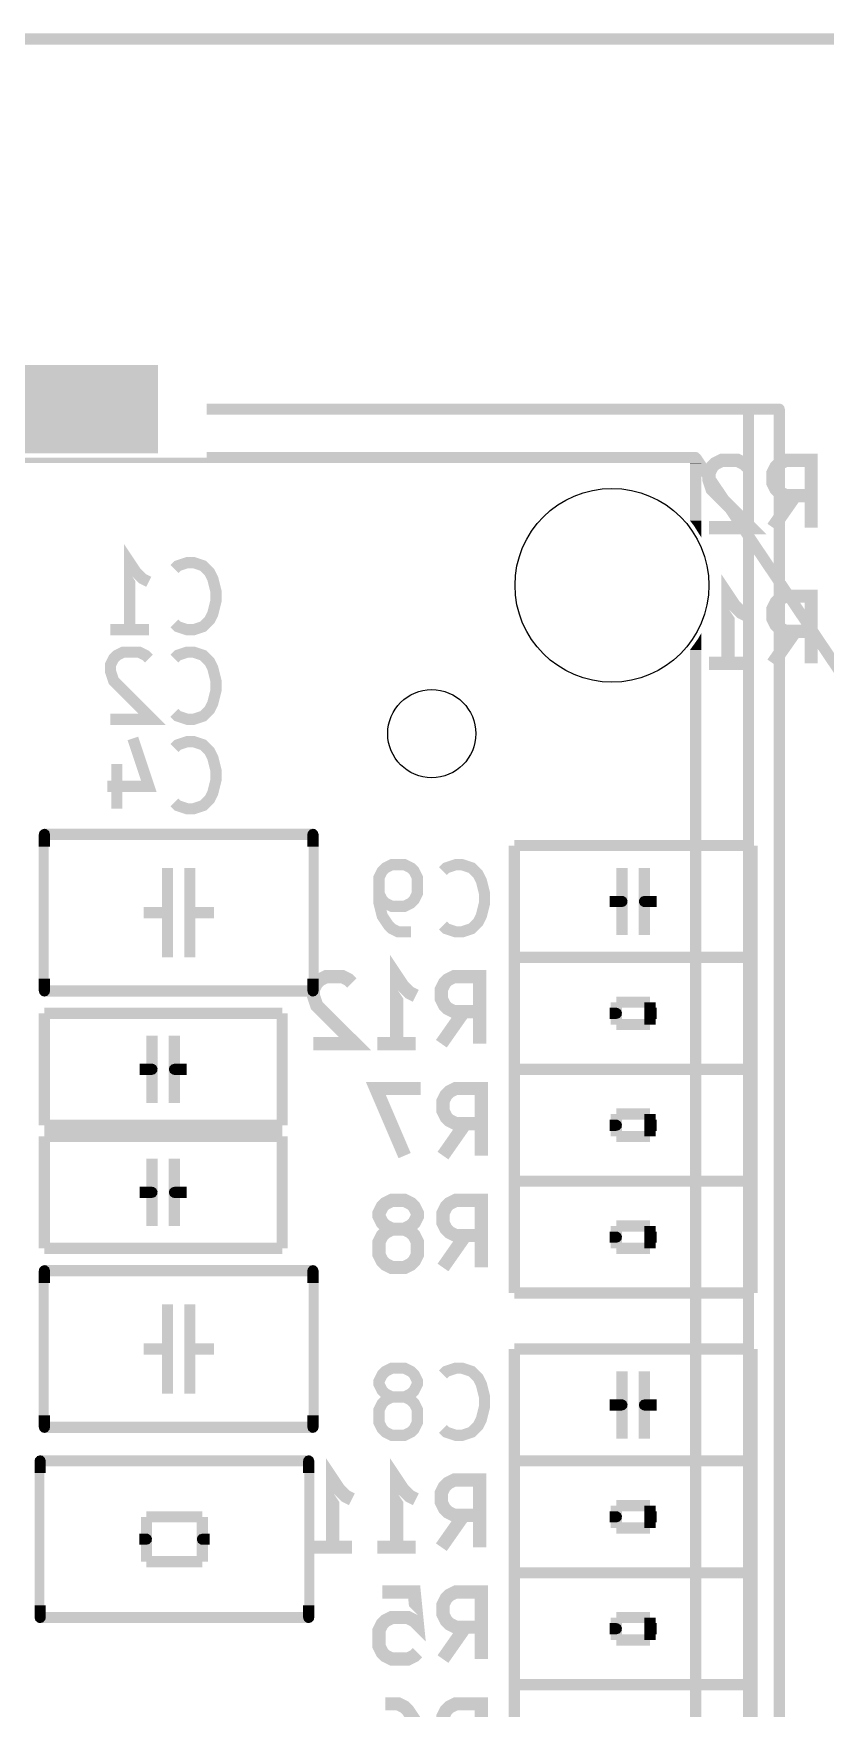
# Model space of a CAD drawing. Extents: x 66 to 205, y -127 to -80.
# Drawn here: x 164.14 to 173.12, y -98.95 to -79.94 of the extents above; entities that cross this region are included whole.
import ezdxf

# ---------------------------------------------------------------- set-up
doc = ezdxf.new("R2010")
doc.units = 0
doc.layers.get('0').update_dxf_attribs({"linetype": 'CONTINUOUS'})
for name, color, linetype in [('MKSMINI12864-B_SILKS_GBR', 5, 'CONTINUOUS'), ('MKSMINI12864-EDGE_CUTS_GBR', 3, 'CONTINUOUS'), ('MKSMINI12864-F_PASTE_GBR', 14, 'CONTINUOUS'), ('MKSMINI12864-F_SILKS_GBR', 11, 'CONTINUOUS'), ('MKSMINI12864-NPTH_DRL', 12, 'CONTINUOUS')]:
    doc.layers.add(name, color=color, linetype=linetype)

# ---------------------------------------------------------------- blocks, each defined once
blk = doc.blocks.new('ROUND_27')
blk.add_circle((0, 0), 0.5)
blk = doc.blocks.new('ROUND_64')
blk.add_circle((0, 0), 1.1)

msp = doc.modelspace()

# ---------------------------------------------------------------- linework, layer by layer
at = {"layer": 'MKSMINI12864-B_SILKS_GBR'}
for points, const_width in [([(172.236714, -84.855284), (172.200428, -84.819), (172.127858, -84.782714), (171.946428, -84.782714), (171.873858, -84.819), (171.837572, -84.855284), (171.801286, -84.927856), (171.801286, -85.000428), (171.837572, -85.109284), (172.273, -85.544714), (171.801286, -85.544714)], 0.15), ([(172.962428, -85.544714), (172.962428, -84.782714), (172.672142, -84.782714), (172.599572, -84.819), (172.563286, -84.855284), (172.527, -84.927856), (172.527, -85.036714), (172.563286, -85.109284), (172.599572, -85.14557), (172.672142, -85.181856), (172.962428, -85.181856)], 0.15), ([(172.527, -85.544714), (172.781, -85.181856)], 0.15), ([(165.227, -86.704714), (165.227, -85.942714), (165.299572, -86.05157), (165.372142, -86.124142), (165.444714, -86.160428)], 0.127), ([(165.735, -86.632142), (165.771286, -86.668428), (165.880142, -86.704714), (165.952714, -86.704714), (166.061572, -86.668428), (166.134142, -86.595856), (166.170428, -86.523284), (166.206714, -86.378142), (166.206714, -86.269284), (166.170428, -86.124142), (166.134142, -86.05157), (166.061572, -85.979), (165.952714, -85.942714), (165.880142, -85.942714), (165.771286, -85.979), (165.735, -86.015284)], 0.127), ([(172.019, -87.085714), (172.019, -86.323714), (172.091572, -86.43257), (172.164142, -86.505142), (172.236714, -86.541428)], 0.15), ([(172.962428, -87.085714), (172.962428, -86.323714), (172.672142, -86.323714), (172.599572, -86.36), (172.563286, -86.396284), (172.527, -86.468856), (172.527, -86.577714), (172.563286, -86.650284), (172.599572, -86.68657), (172.672142, -86.722856), (172.962428, -86.722856)], 0.15), ([(165.009286, -86.704714), (165.444714, -86.704714)], 0.127), ([(172.527, -87.085714), (172.781, -86.722856)], 0.15), ([(165.444714, -87.031284), (165.408428, -86.995), (165.335858, -86.958714), (165.154428, -86.958714), (165.081858, -86.995), (165.045572, -87.031284), (165.009286, -87.103856), (165.009286, -87.176428), (165.045572, -87.285284), (165.481, -87.720714), (165.009286, -87.720714)], 0.127), ([(165.735, -87.648142), (165.771286, -87.684428), (165.880142, -87.720714), (165.952714, -87.720714), (166.061572, -87.684428), (166.134142, -87.611856), (166.170428, -87.539284), (166.206714, -87.394142), (166.206714, -87.285284), (166.170428, -87.140142), (166.134142, -87.06757), (166.061572, -86.995), (165.952714, -86.958714), (165.880142, -86.958714), (165.771286, -86.995), (165.735, -87.031284)], 0.127), ([(171.801286, -87.085714), (172.236714, -87.085714)], 0.15), ([(165.263286, -87.938428), (165.444714, -88.482714), (164.973, -88.482714)], 0.127), ([(165.735, -88.664142), (165.771286, -88.700428), (165.880142, -88.736714), (165.952714, -88.736714), (166.061572, -88.700428), (166.134142, -88.627856), (166.170428, -88.555284), (166.206714, -88.410142), (166.206714, -88.301284), (166.170428, -88.156142), (166.134142, -88.08357), (166.061572, -88.011), (165.952714, -87.974714), (165.880142, -87.974714), (165.771286, -88.011), (165.735, -88.047284)], 0.127), ([(165.081858, -88.228714), (165.081858, -88.736714)], 0.127), ([(167.3075, -89.027), (164.2595, -89.027)], 0.127), ([(172.292, -89.154), (169.592, -89.154)], 0.127), ([(169.592, -89.154), (169.592, -90.424)], 0.127), ([(172.292, -89.154), (172.292, -90.424)], 0.127), ([(165.6565, -90.424), (165.6565, -89.408)], 0.127), ([(165.9105, -90.424), (165.9105, -89.408)], 0.127), ([(168.420142, -90.133714), (168.275, -90.133714), (168.202428, -90.097428), (168.166142, -90.061142), (168.093572, -89.952284), (168.057286, -89.807142), (168.057286, -89.516856), (168.093572, -89.444284), (168.129858, -89.408), (168.202428, -89.371714), (168.347572, -89.371714), (168.420142, -89.408), (168.456428, -89.444284), (168.492714, -89.516856), (168.492714, -89.698284), (168.456428, -89.770856), (168.420142, -89.807142), (168.347572, -89.843428), (168.202428, -89.843428), (168.129858, -89.807142), (168.093572, -89.770856), (168.057286, -89.698284)], 0.127), ([(168.783, -90.061142), (168.819286, -90.097428), (168.928142, -90.133714), (169.000714, -90.133714), (169.109572, -90.097428), (169.182142, -90.024856), (169.218428, -89.952284), (169.254714, -89.807142), (169.254714, -89.698284), (169.218428, -89.553142), (169.182142, -89.48057), (169.109572, -89.408), (169.000714, -89.371714), (168.928142, -89.371714), (168.819286, -89.408), (168.783, -89.444284)], 0.127), ([(170.815, -89.408), (170.815, -90.17)], 0.127), ([(171.069, -89.408), (171.069, -90.17)], 0.127), ([(168.256858, -91.403714), (168.256858, -90.641714), (168.329428, -90.75057), (168.402, -90.823142), (168.474572, -90.859428)], 0.15), ([(172.292, -90.424), (169.592, -90.424)], 0.127), ([(169.592, -90.424), (172.292, -90.424)], 0.127), ([(169.592, -91.694), (169.592, -90.424)], 0.127), ([(172.292, -91.694), (172.292, -90.424)], 0.127), ([(167.748858, -90.714284), (167.712572, -90.678), (167.64, -90.641714), (167.458572, -90.641714), (167.386, -90.678), (167.349714, -90.714284), (167.313428, -90.786856), (167.313428, -90.859428), (167.349714, -90.968284), (167.785142, -91.403714), (167.313428, -91.403714)], 0.15), ([(169.200286, -91.403714), (169.200286, -90.641714), (168.91, -90.641714), (168.837428, -90.678), (168.801142, -90.714284), (168.764858, -90.786856), (168.764858, -90.895714), (168.801142, -90.968284), (168.837428, -91.00457), (168.91, -91.040856), (169.200286, -91.040856)], 0.15), ([(164.2595, -90.805), (167.3075, -90.805)], 0.127), ([(170.7515, -90.932), (171.1325, -90.932)], 0.127), ([(170.7515, -91.186), (170.7515, -90.932)], 0.127), ([(171.1325, -90.932), (171.1325, -91.059)], 0.127), ([(164.258, -92.329), (164.258, -91.059)], 0.127), ([(164.258, -91.059), (166.958, -91.059)], 0.127), ([(166.958, -92.329), (166.958, -91.059)], 0.127), ([(168.764858, -91.403714), (169.018858, -91.040856)], 0.15), ([(171.1325, -91.059), (171.1325, -91.186)], 0.127), ([(165.481, -92.075), (165.481, -91.313)], 0.127), ([(165.735, -92.075), (165.735, -91.313)], 0.127), ([(171.1325, -91.186), (170.7515, -91.186)], 0.127), ([(168.039142, -91.403714), (168.474572, -91.403714)], 0.15), ([(169.592, -91.694), (172.292, -91.694)], 0.127), ([(169.592, -92.964), (169.592, -91.694)], 0.127), ([(169.592, -91.694), (172.292, -91.694)], 0.127), ([(172.292, -92.964), (172.292, -91.694)], 0.127), ([(168.529, -91.911714), (168.021, -91.911714), (168.347572, -92.673714)], 0.15), ([(169.218428, -92.673714), (169.218428, -91.911714), (168.928142, -91.911714), (168.855572, -91.948), (168.819286, -91.984284), (168.783, -92.056856), (168.783, -92.165714), (168.819286, -92.238284), (168.855572, -92.27457), (168.928142, -92.310856), (169.218428, -92.310856)], 0.15), ([(170.7515, -92.202), (171.1325, -92.202)], 0.127), ([(170.7515, -92.456), (170.7515, -92.202)], 0.127), ([(171.1325, -92.202), (171.1325, -92.329)], 0.127), ([(164.258, -92.329), (166.958, -92.329)], 0.127), ([(164.258, -92.456), (166.958, -92.456)], 0.127), ([(164.258, -93.726), (164.258, -92.456)], 0.127), ([(166.958, -93.726), (166.958, -92.456)], 0.127), ([(168.783, -92.673714), (169.037, -92.310856)], 0.15), ([(171.1325, -92.456), (170.7515, -92.456)], 0.127), ([(171.1325, -92.329), (171.1325, -92.456)], 0.127), ([(165.481, -93.472), (165.481, -92.71)], 0.127), ([(165.735, -93.472), (165.735, -92.71)], 0.127), ([(169.592, -92.964), (172.292, -92.964)], 0.127), ([(169.592, -94.234), (169.592, -92.964)], 0.127), ([(169.592, -92.964), (172.292, -92.964)], 0.127), ([(172.292, -94.234), (172.292, -92.964)], 0.127), ([(168.347572, -93.508284), (168.420142, -93.472), (168.456428, -93.435714), (168.492714, -93.363142), (168.492714, -93.326856), (168.456428, -93.254284), (168.420142, -93.218), (168.347572, -93.181714), (168.202428, -93.181714), (168.129858, -93.218), (168.093572, -93.254284), (168.057286, -93.326856), (168.057286, -93.363142), (168.093572, -93.435714), (168.129858, -93.472), (168.202428, -93.508284), (168.347572, -93.508284), (168.420142, -93.54457), (168.456428, -93.580856), (168.492714, -93.653428), (168.492714, -93.79857), (168.456428, -93.871142), (168.420142, -93.907428), (168.347572, -93.943714), (168.202428, -93.943714), (168.129858, -93.907428), (168.093572, -93.871142), (168.057286, -93.79857), (168.057286, -93.653428), (168.093572, -93.580856), (168.129858, -93.54457), (168.202428, -93.508284)], 0.15), ([(169.218428, -93.943714), (169.218428, -93.181714), (168.928142, -93.181714), (168.855572, -93.218), (168.819286, -93.254284), (168.783, -93.326856), (168.783, -93.435714), (168.819286, -93.508284), (168.855572, -93.54457), (168.928142, -93.580856), (169.218428, -93.580856)], 0.15), ([(168.783, -93.943714), (169.037, -93.580856)], 0.15), ([(170.7515, -93.726), (170.7515, -93.472)], 0.127), ([(170.7515, -93.472), (171.1325, -93.472)], 0.127), ([(171.1325, -93.472), (171.1325, -93.599)], 0.127), ([(171.1325, -93.599), (171.1325, -93.726)], 0.127), ([(164.258, -93.726), (166.958, -93.726)], 0.127), ([(171.1325, -93.726), (170.7515, -93.726)], 0.127), ([(167.3075, -93.98), (164.2595, -93.98)], 0.127), ([(165.6565, -95.377), (165.6565, -94.361)], 0.127), ([(165.9105, -95.377), (165.9105, -94.361)], 0.127), ([(169.592, -94.234), (172.292, -94.234)], 0.127), ([(169.592, -94.869), (169.592, -96.139)], 0.127), ([(172.292, -94.869), (169.592, -94.869)], 0.127), ([(172.292, -94.869), (172.292, -96.139)], 0.127), ([(168.347572, -95.413284), (168.420142, -95.377), (168.456428, -95.340714), (168.492714, -95.268142), (168.492714, -95.231856), (168.456428, -95.159284), (168.420142, -95.123), (168.347572, -95.086714), (168.202428, -95.086714), (168.129858, -95.123), (168.093572, -95.159284), (168.057286, -95.231856), (168.057286, -95.268142), (168.093572, -95.340714), (168.129858, -95.377), (168.202428, -95.413284), (168.347572, -95.413284), (168.420142, -95.44957), (168.456428, -95.485856), (168.492714, -95.558428), (168.492714, -95.70357), (168.456428, -95.776142), (168.420142, -95.812428), (168.347572, -95.848714), (168.202428, -95.848714), (168.129858, -95.812428), (168.093572, -95.776142), (168.057286, -95.70357), (168.057286, -95.558428), (168.093572, -95.485856), (168.129858, -95.44957), (168.202428, -95.413284)], 0.127), ([(168.783, -95.776142), (168.819286, -95.812428), (168.928142, -95.848714), (169.000714, -95.848714), (169.109572, -95.812428), (169.182142, -95.739856), (169.218428, -95.667284), (169.254714, -95.522142), (169.254714, -95.413284), (169.218428, -95.268142), (169.182142, -95.19557), (169.109572, -95.123), (169.000714, -95.086714), (168.928142, -95.086714), (168.819286, -95.123), (168.783, -95.159284)], 0.127), ([(170.815, -95.123), (170.815, -95.885)], 0.127), ([(171.069, -95.123), (171.069, -95.885)], 0.127), ([(164.2595, -95.758), (167.3075, -95.758)], 0.127), ([(167.259, -96.139), (164.211, -96.139)], 0.127), ([(167.531142, -97.118714), (167.531142, -96.356714), (167.603714, -96.46557), (167.676286, -96.538142), (167.748858, -96.574428)], 0.15), ([(168.256858, -97.118714), (168.256858, -96.356714), (168.329428, -96.46557), (168.402, -96.538142), (168.474572, -96.574428)], 0.15), ([(172.292, -96.139), (169.592, -96.139)], 0.127), ([(169.592, -96.139), (172.292, -96.139)], 0.127), ([(169.592, -97.409), (169.592, -96.139)], 0.127), ([(172.292, -97.409), (172.292, -96.139)], 0.127), ([(169.200286, -97.118714), (169.200286, -96.356714), (168.91, -96.356714), (168.837428, -96.393), (168.801142, -96.429284), (168.764858, -96.501856), (168.764858, -96.610714), (168.801142, -96.683284), (168.837428, -96.71957), (168.91, -96.755856), (169.200286, -96.755856)], 0.15), ([(170.7515, -96.647), (171.1325, -96.647)], 0.127), ([(170.7515, -96.901), (170.7515, -96.647)], 0.127), ([(171.1325, -96.647), (171.1325, -96.774)], 0.127), ([(166.0525, -96.774), (165.4175, -96.774)], 0.127), ([(165.4175, -96.774), (165.4175, -97.028)], 0.127), ([(166.0525, -97.282), (166.0525, -96.774)], 0.127), ([(168.764858, -97.118714), (169.018858, -96.755856)], 0.15), ([(171.1325, -96.774), (171.1325, -96.901)], 0.127), ([(165.4175, -97.028), (165.4175, -97.282)], 0.127), ([(171.1325, -96.901), (170.7515, -96.901)], 0.127), ([(167.313428, -97.118714), (167.748858, -97.118714)], 0.15), ([(168.039142, -97.118714), (168.474572, -97.118714)], 0.15), ([(165.4175, -97.282), (166.0525, -97.282)], 0.127), ([(169.592, -98.679), (169.592, -97.409)], 0.127), ([(169.592, -97.409), (172.292, -97.409)], 0.127), ([(169.592, -97.409), (172.292, -97.409)], 0.127), ([(172.292, -98.679), (172.292, -97.409)], 0.127), ([(168.093572, -97.626714), (168.456428, -97.626714), (168.492714, -97.98957), (168.456428, -97.953284), (168.383858, -97.917), (168.202428, -97.917), (168.129858, -97.953284), (168.093572, -97.98957), (168.057286, -98.062142), (168.057286, -98.24357), (168.093572, -98.316142), (168.129858, -98.352428), (168.202428, -98.388714), (168.383858, -98.388714), (168.456428, -98.352428), (168.492714, -98.316142)], 0.15), ([(169.218428, -98.388714), (169.218428, -97.626714), (168.928142, -97.626714), (168.855572, -97.663), (168.819286, -97.699284), (168.783, -97.771856), (168.783, -97.880714), (168.819286, -97.953284), (168.855572, -97.98957), (168.928142, -98.025856), (169.218428, -98.025856)], 0.15), ([(164.211, -97.917), (167.259, -97.917)], 0.127), ([(170.7515, -98.171), (170.7515, -97.917)], 0.127), ([(170.7515, -97.917), (171.1325, -97.917)], 0.127), ([(171.1325, -97.917), (171.1325, -98.044)], 0.127), ([(168.783, -98.388714), (169.037, -98.025856)], 0.15), ([(171.1325, -98.171), (170.7515, -98.171)], 0.127), ([(171.1325, -98.044), (171.1325, -98.171)], 0.127), ([(169.592, -98.679), (172.292, -98.679)], 0.127), ([(169.592, -99.949), (169.592, -98.679)], 0.127), ([(169.592, -98.679), (172.292, -98.679)], 0.127), ([(172.292, -99.949), (172.292, -98.679)], 0.127), ([(168.129858, -98.896714), (168.275, -98.896714), (168.347572, -98.933), (168.383858, -98.969284), (168.456428, -99.078142), (168.492714, -99.223284), (168.492714, -99.51357), (168.456428, -99.586142), (168.420142, -99.622428), (168.347572, -99.658714), (168.202428, -99.658714), (168.129858, -99.622428), (168.093572, -99.586142), (168.057286, -99.51357), (168.057286, -99.332142), (168.093572, -99.25957), (168.129858, -99.223284), (168.202428, -99.187), (168.347572, -99.187), (168.420142, -99.223284), (168.456428, -99.25957), (168.492714, -99.332142)], 0.15), ([(169.218428, -99.658714), (169.218428, -98.896714), (168.928142, -98.896714), (168.855572, -98.933), (168.819286, -98.969284), (168.783, -99.041856), (168.783, -99.150714), (168.819286, -99.223284), (168.855572, -99.25957), (168.928142, -99.295856), (169.218428, -99.295856)], 0.15)]:
    msp.add_lwpolyline(points, dxfattribs=dict(at, const_width=const_width))
for points in [[(164.208362, -88.99286), (164.225362, -88.973456), (164.313042, -88.99286), (164.290894, -88.973456)], [(164.225362, -88.973456), (164.239172, -88.969428), (164.290894, -88.973456), (164.286294, -88.969428)], [(164.239172, -88.969428), (164.2595, -88.9635), (164.286294, -88.969428), (164.2595, -88.9635)], [(167.256362, -88.99286), (167.273362, -88.973456), (167.361042, -88.99286), (167.338894, -88.973456)], [(167.273362, -88.973456), (167.287172, -88.969428), (167.338894, -88.973456), (167.334294, -88.969428)], [(167.287172, -88.969428), (167.3075, -88.9635), (167.334294, -88.969428), (167.3075, -88.9635)], [(164.196, -89.027), (164.20193, -89.000202), (164.323, -89.027), (164.315184, -89.000202)], [(164.196, -89.165), (164.196, -89.027), (164.323, -89.165), (164.323, -89.027)], [(164.196, -90.667), (164.196, -89.165), (164.3075, -90.667), (164.3075, -89.165)], [(164.20193, -89.000202), (164.208362, -88.99286), (164.315184, -89.000202), (164.313042, -88.99286)], [(167.244, -89.027), (167.24993, -89.000202), (167.371, -89.027), (167.363184, -89.000202)], [(167.244, -89.165), (167.244, -89.027), (167.371, -89.165), (167.371, -89.027)], [(167.24993, -89.000202), (167.256362, -88.99286), (167.363184, -89.000202), (167.361042, -88.99286)], [(167.2595, -90.667), (167.2595, -89.165), (167.371, -90.667), (167.371, -89.165)], [(170.6755, -89.728404), (170.6755, -89.7255), (170.833986, -89.728404), (170.815, -89.7255)], [(170.6755, -89.748112), (170.6755, -89.728404), (170.863584, -89.748112), (170.833986, -89.728404)], [(171.01143, -89.762204), (171.034862, -89.735456), (171.2085, -89.762204), (171.2085, -89.735456)], [(171.034862, -89.735456), (171.069, -89.7255), (171.2085, -89.735456), (171.2085, -89.7255)], [(165.3845, -89.855404), (165.3845, -89.8525), (165.675486, -89.855404), (165.6565, -89.8525)], [(165.3845, -89.875112), (165.3845, -89.855404), (165.705084, -89.875112), (165.675486, -89.855404)], [(165.3845, -89.907644), (165.3845, -89.875112), (165.719446, -89.907644), (165.705084, -89.875112)], [(165.3845, -89.942794), (165.3845, -89.907644), (165.714068, -89.942794), (165.719446, -89.907644)], [(165.847552, -89.924354), (165.85293, -89.889204), (166.1825, -89.924354), (166.1825, -89.889204)], [(165.861914, -89.956886), (165.847552, -89.924354), (166.1825, -89.956886), (166.1825, -89.924354)], [(165.85293, -89.889204), (165.876362, -89.862456), (166.1825, -89.889204), (166.1825, -89.862456)], [(165.876362, -89.862456), (165.9105, -89.8525), (166.1825, -89.862456), (166.1825, -89.8525)], [(170.6755, -89.780644), (170.6755, -89.748112), (170.877946, -89.780644), (170.863584, -89.748112)], [(170.6755, -89.815794), (170.6755, -89.780644), (170.872568, -89.815794), (170.877946, -89.780644)], [(170.6755, -89.842542), (170.6755, -89.815794), (170.849136, -89.842542), (170.872568, -89.815794)], [(170.6755, -89.8525), (170.6755, -89.842542), (170.815, -89.8525), (170.849136, -89.842542)], [(171.006052, -89.797354), (171.01143, -89.762204), (171.2085, -89.797354), (171.2085, -89.762204)], [(171.020414, -89.829886), (171.006052, -89.797354), (171.2085, -89.829886), (171.2085, -89.797354)], [(171.050012, -89.849594), (171.020414, -89.829886), (171.2085, -89.849594), (171.2085, -89.829886)], [(171.069, -89.8525), (171.050012, -89.849594), (171.2085, -89.8525), (171.2085, -89.849594)], [(165.3845, -89.969542), (165.3845, -89.942794), (165.690636, -89.969542), (165.714068, -89.942794)], [(165.3845, -89.9795), (165.3845, -89.969542), (165.6565, -89.9795), (165.690636, -89.969542)], [(165.891512, -89.976594), (165.861914, -89.956886), (166.1825, -89.976594), (166.1825, -89.956886)], [(165.9105, -89.9795), (165.891512, -89.976594), (166.1825, -89.9795), (166.1825, -89.976594)], [(164.196, -90.805), (164.196, -90.667), (164.323, -90.805), (164.323, -90.667)], [(167.244, -90.805), (167.244, -90.667), (167.371, -90.805), (167.371, -90.667)], [(164.203816, -90.831792), (164.196, -90.805), (164.317068, -90.831792), (164.323, -90.805)], [(164.205956, -90.839136), (164.203816, -90.831792), (164.310634, -90.839136), (164.317068, -90.831792)], [(164.22811, -90.858542), (164.205956, -90.839136), (164.293636, -90.858542), (164.310634, -90.839136)], [(164.232704, -90.862568), (164.22811, -90.858542), (164.279834, -90.862568), (164.293636, -90.858542)], [(164.2595, -90.8685), (164.232704, -90.862568), (164.2595, -90.8685), (164.279834, -90.862568)], [(167.251816, -90.831792), (167.244, -90.805), (167.365068, -90.831792), (167.371, -90.805)], [(167.253956, -90.839136), (167.251816, -90.831792), (167.358634, -90.839136), (167.365068, -90.831792)], [(167.27611, -90.858542), (167.253956, -90.839136), (167.341636, -90.858542), (167.358634, -90.839136)], [(167.280704, -90.862568), (167.27611, -90.858542), (167.327834, -90.862568), (167.341636, -90.858542)], [(167.3075, -90.8685), (167.280704, -90.862568), (167.3075, -90.8685), (167.327834, -90.862568)], [(170.6755, -90.998404), (170.6755, -90.9955), (170.770486, -90.998404), (170.7515, -90.9955)], [(170.6755, -91.018112), (170.6755, -90.998404), (170.800084, -91.018112), (170.770486, -90.998404)], [(170.6755, -91.050644), (170.6755, -91.018112), (170.814446, -91.050644), (170.800084, -91.018112)], [(170.6755, -91.085794), (170.6755, -91.050644), (170.809068, -91.085794), (170.814446, -91.050644)], [(171.069552, -91.067354), (171.07493, -91.032204), (171.2085, -91.067354), (171.2085, -91.032204)], [(171.083914, -91.099886), (171.069552, -91.067354), (171.2085, -91.099886), (171.2085, -91.067354)], [(171.07493, -91.032204), (171.098362, -91.005456), (171.2085, -91.032204), (171.2085, -91.005456)], [(171.098362, -91.005456), (171.1325, -90.9955), (171.2085, -91.005456), (171.2085, -90.9955)], [(170.6755, -91.112542), (170.6755, -91.085794), (170.785636, -91.112542), (170.809068, -91.085794)], [(170.6755, -91.1225), (170.6755, -91.112542), (170.7515, -91.1225), (170.785636, -91.112542)], [(171.113512, -91.119594), (171.083914, -91.099886), (171.2085, -91.119594), (171.2085, -91.099886)], [(171.1325, -91.1225), (171.113512, -91.119594), (171.2085, -91.1225), (171.2085, -91.119594)], [(165.3415, -91.633404), (165.3415, -91.6305), (165.499986, -91.633404), (165.481, -91.6305)], [(165.3415, -91.653112), (165.3415, -91.633404), (165.529584, -91.653112), (165.499986, -91.633404)], [(165.67743, -91.667204), (165.700862, -91.640456), (165.8745, -91.667204), (165.8745, -91.640456)], [(165.700862, -91.640456), (165.735, -91.6305), (165.8745, -91.640456), (165.8745, -91.6305)], [(165.3415, -91.685644), (165.3415, -91.653112), (165.543946, -91.685644), (165.529584, -91.653112)], [(165.3415, -91.720794), (165.3415, -91.685644), (165.538568, -91.720794), (165.543946, -91.685644)], [(165.3415, -91.747542), (165.3415, -91.720794), (165.515136, -91.747542), (165.538568, -91.720794)], [(165.3415, -91.7575), (165.3415, -91.747542), (165.481, -91.7575), (165.515136, -91.747542)], [(165.672052, -91.702354), (165.67743, -91.667204), (165.8745, -91.702354), (165.8745, -91.667204)], [(165.686414, -91.734886), (165.672052, -91.702354), (165.8745, -91.734886), (165.8745, -91.702354)], [(165.716012, -91.754594), (165.686414, -91.734886), (165.8745, -91.754594), (165.8745, -91.734886)], [(165.735, -91.7575), (165.716012, -91.754594), (165.8745, -91.7575), (165.8745, -91.754594)], [(170.6755, -92.268404), (170.6755, -92.2655), (170.770486, -92.268404), (170.7515, -92.2655)], [(170.6755, -92.288112), (170.6755, -92.268404), (170.800084, -92.288112), (170.770486, -92.268404)], [(170.6755, -92.320644), (170.6755, -92.288112), (170.814446, -92.320644), (170.800084, -92.288112)], [(170.6755, -92.355794), (170.6755, -92.320644), (170.809068, -92.355794), (170.814446, -92.320644)], [(170.6755, -92.382542), (170.6755, -92.355794), (170.785636, -92.382542), (170.809068, -92.355794)], [(170.6755, -92.3925), (170.6755, -92.382542), (170.7515, -92.3925), (170.785636, -92.382542)], [(171.069552, -92.337354), (171.07493, -92.302204), (171.2085, -92.337354), (171.2085, -92.302204)], [(171.083914, -92.369886), (171.069552, -92.337354), (171.2085, -92.369886), (171.2085, -92.337354)], [(171.07493, -92.302204), (171.098362, -92.275456), (171.2085, -92.302204), (171.2085, -92.275456)], [(171.113512, -92.389594), (171.083914, -92.369886), (171.2085, -92.389594), (171.2085, -92.369886)], [(171.098362, -92.275456), (171.1325, -92.2655), (171.2085, -92.275456), (171.2085, -92.2655)], [(171.1325, -92.3925), (171.113512, -92.389594), (171.2085, -92.3925), (171.2085, -92.389594)], [(165.3415, -93.030404), (165.3415, -93.0275), (165.499986, -93.030404), (165.481, -93.0275)], [(165.3415, -93.050112), (165.3415, -93.030404), (165.529584, -93.050112), (165.499986, -93.030404)], [(165.3415, -93.082644), (165.3415, -93.050112), (165.543946, -93.082644), (165.529584, -93.050112)], [(165.3415, -93.117794), (165.3415, -93.082644), (165.538568, -93.117794), (165.543946, -93.082644)], [(165.3415, -93.144542), (165.3415, -93.117794), (165.515136, -93.144542), (165.538568, -93.117794)], [(165.3415, -93.1545), (165.3415, -93.144542), (165.481, -93.1545), (165.515136, -93.144542)], [(165.672052, -93.099354), (165.67743, -93.064204), (165.8745, -93.099354), (165.8745, -93.064204)], [(165.686414, -93.131886), (165.672052, -93.099354), (165.8745, -93.131886), (165.8745, -93.099354)], [(165.67743, -93.064204), (165.700862, -93.037456), (165.8745, -93.064204), (165.8745, -93.037456)], [(165.716012, -93.151594), (165.686414, -93.131886), (165.8745, -93.151594), (165.8745, -93.131886)], [(165.700862, -93.037456), (165.735, -93.0275), (165.8745, -93.037456), (165.8745, -93.0275)], [(165.735, -93.1545), (165.716012, -93.151594), (165.8745, -93.1545), (165.8745, -93.151594)], [(170.6755, -93.538404), (170.6755, -93.5355), (170.770486, -93.538404), (170.7515, -93.5355)], [(170.6755, -93.558112), (170.6755, -93.538404), (170.800084, -93.558112), (170.770486, -93.538404)], [(171.098362, -93.545456), (171.1325, -93.5355), (171.2085, -93.545456), (171.2085, -93.5355)], [(170.6755, -93.590644), (170.6755, -93.558112), (170.814446, -93.590644), (170.800084, -93.558112)], [(170.6755, -93.625794), (170.6755, -93.590644), (170.809068, -93.625794), (170.814446, -93.590644)], [(170.6755, -93.652542), (170.6755, -93.625794), (170.785636, -93.652542), (170.809068, -93.625794)], [(170.6755, -93.6625), (170.6755, -93.652542), (170.7515, -93.6625), (170.785636, -93.652542)], [(171.069552, -93.607354), (171.07493, -93.572204), (171.2085, -93.607354), (171.2085, -93.572204)], [(171.083914, -93.639886), (171.069552, -93.607354), (171.2085, -93.639886), (171.2085, -93.607354)], [(171.07493, -93.572204), (171.098362, -93.545456), (171.2085, -93.572204), (171.2085, -93.545456)], [(171.113512, -93.659594), (171.083914, -93.639886), (171.2085, -93.659594), (171.2085, -93.639886)], [(171.1325, -93.6625), (171.113512, -93.659594), (171.2085, -93.6625), (171.2085, -93.659594)], [(164.225362, -93.926456), (164.239172, -93.922428), (164.290894, -93.926456), (164.286294, -93.922428)], [(164.239172, -93.922428), (164.2595, -93.9165), (164.286294, -93.922428), (164.2595, -93.9165)], [(167.273362, -93.926456), (167.287172, -93.922428), (167.338894, -93.926456), (167.334294, -93.922428)], [(167.287172, -93.922428), (167.3075, -93.9165), (167.334294, -93.922428), (167.3075, -93.9165)], [(164.196, -93.98), (164.20193, -93.953202), (164.323, -93.98), (164.315184, -93.953202)], [(164.196, -94.118), (164.196, -93.98), (164.323, -94.118), (164.323, -93.98)], [(164.20193, -93.953202), (164.208362, -93.94586), (164.315184, -93.953202), (164.313042, -93.94586)], [(164.208362, -93.94586), (164.225362, -93.926456), (164.313042, -93.94586), (164.290894, -93.926456)], [(167.244, -93.98), (167.24993, -93.953202), (167.371, -93.98), (167.363184, -93.953202)], [(167.244, -94.118), (167.244, -93.98), (167.371, -94.118), (167.371, -93.98)], [(167.24993, -93.953202), (167.256362, -93.94586), (167.363184, -93.953202), (167.361042, -93.94586)], [(167.256362, -93.94586), (167.273362, -93.926456), (167.361042, -93.94586), (167.338894, -93.926456)], [(164.196, -95.62), (164.196, -94.118), (164.3075, -95.62), (164.3075, -94.118)], [(167.2595, -95.62), (167.2595, -94.118), (167.371, -95.62), (167.371, -94.118)], [(165.3845, -94.808404), (165.3845, -94.8055), (165.675486, -94.808404), (165.6565, -94.8055)], [(165.3845, -94.828112), (165.3845, -94.808404), (165.705084, -94.828112), (165.675486, -94.808404)], [(165.3845, -94.860644), (165.3845, -94.828112), (165.719446, -94.860644), (165.705084, -94.828112)], [(165.3845, -94.895794), (165.3845, -94.860644), (165.714068, -94.895794), (165.719446, -94.860644)], [(165.847552, -94.877354), (165.85293, -94.842204), (166.1825, -94.877354), (166.1825, -94.842204)], [(165.85293, -94.842204), (165.876362, -94.815456), (166.1825, -94.842204), (166.1825, -94.815456)], [(165.876362, -94.815456), (165.9105, -94.8055), (166.1825, -94.815456), (166.1825, -94.8055)], [(165.3845, -94.922542), (165.3845, -94.895794), (165.690636, -94.922542), (165.714068, -94.895794)], [(165.3845, -94.9325), (165.3845, -94.922542), (165.6565, -94.9325), (165.690636, -94.922542)], [(165.861914, -94.909886), (165.847552, -94.877354), (166.1825, -94.909886), (166.1825, -94.877354)], [(165.891512, -94.929594), (165.861914, -94.909886), (166.1825, -94.929594), (166.1825, -94.909886)], [(165.9105, -94.9325), (165.891512, -94.929594), (166.1825, -94.9325), (166.1825, -94.929594)], [(170.6755, -95.443404), (170.6755, -95.4405), (170.833986, -95.443404), (170.815, -95.4405)], [(170.6755, -95.463112), (170.6755, -95.443404), (170.863584, -95.463112), (170.833986, -95.443404)], [(171.034862, -95.450456), (171.069, -95.4405), (171.2085, -95.450456), (171.2085, -95.4405)], [(164.196, -95.758), (164.196, -95.62), (164.323, -95.758), (164.323, -95.62)], [(167.244, -95.758), (167.244, -95.62), (167.371, -95.758), (167.371, -95.62)], [(170.6755, -95.495644), (170.6755, -95.463112), (170.877946, -95.495644), (170.863584, -95.463112)], [(170.6755, -95.530794), (170.6755, -95.495644), (170.872568, -95.530794), (170.877946, -95.495644)], [(170.6755, -95.557542), (170.6755, -95.530794), (170.849136, -95.557542), (170.872568, -95.530794)], [(170.6755, -95.5675), (170.6755, -95.557542), (170.815, -95.5675), (170.849136, -95.557542)], [(171.006052, -95.512354), (171.01143, -95.477204), (171.2085, -95.512354), (171.2085, -95.477204)], [(171.020414, -95.544886), (171.006052, -95.512354), (171.2085, -95.544886), (171.2085, -95.512354)], [(171.01143, -95.477204), (171.034862, -95.450456), (171.2085, -95.477204), (171.2085, -95.450456)], [(171.050012, -95.564594), (171.020414, -95.544886), (171.2085, -95.564594), (171.2085, -95.544886)], [(171.069, -95.5675), (171.050012, -95.564594), (171.2085, -95.5675), (171.2085, -95.564594)], [(164.203816, -95.784792), (164.196, -95.758), (164.317068, -95.784792), (164.323, -95.758)], [(164.205956, -95.792136), (164.203816, -95.784792), (164.310634, -95.792136), (164.317068, -95.784792)], [(164.22811, -95.811542), (164.205956, -95.792136), (164.293636, -95.811542), (164.310634, -95.792136)], [(164.232704, -95.815568), (164.22811, -95.811542), (164.279834, -95.815568), (164.293636, -95.811542)], [(164.2595, -95.8215), (164.232704, -95.815568), (164.2595, -95.8215), (164.279834, -95.815568)], [(167.251816, -95.784792), (167.244, -95.758), (167.365068, -95.784792), (167.371, -95.758)], [(167.253956, -95.792136), (167.251816, -95.784792), (167.358634, -95.792136), (167.365068, -95.784792)], [(167.27611, -95.811542), (167.253956, -95.792136), (167.341636, -95.811542), (167.358634, -95.792136)], [(167.280704, -95.815568), (167.27611, -95.811542), (167.327834, -95.815568), (167.341636, -95.811542)], [(167.3075, -95.8215), (167.280704, -95.815568), (167.3075, -95.8215), (167.327834, -95.815568)], [(164.1475, -96.139), (164.15343, -96.112202), (164.2745, -96.139), (164.266684, -96.112202)], [(164.1475, -96.277), (164.1475, -96.139), (164.2745, -96.277), (164.2745, -96.139)], [(164.15343, -96.112202), (164.159862, -96.10486), (164.266684, -96.112202), (164.264542, -96.10486)], [(164.159862, -96.10486), (164.176862, -96.085456), (164.264542, -96.10486), (164.242394, -96.085456)], [(164.176862, -96.085456), (164.190672, -96.081428), (164.242394, -96.085456), (164.237794, -96.081428)], [(164.190672, -96.081428), (164.211, -96.0755), (164.237794, -96.081428), (164.211, -96.0755)], [(167.1955, -96.139), (167.20143, -96.112202), (167.3225, -96.139), (167.314684, -96.112202)], [(167.1955, -96.277), (167.1955, -96.139), (167.3225, -96.277), (167.3225, -96.139)], [(167.20143, -96.112202), (167.207862, -96.10486), (167.314684, -96.112202), (167.312542, -96.10486)], [(167.207862, -96.10486), (167.224862, -96.085456), (167.312542, -96.10486), (167.290394, -96.085456)], [(167.224862, -96.085456), (167.238672, -96.081428), (167.290394, -96.085456), (167.285794, -96.081428)], [(167.238672, -96.081428), (167.259, -96.0755), (167.285794, -96.081428), (167.259, -96.0755)], [(164.1475, -97.779), (164.1475, -96.277), (164.259, -97.779), (164.259, -96.277)], [(167.211, -97.779), (167.211, -96.277), (167.3225, -97.779), (167.3225, -96.277)], [(170.6755, -96.713404), (170.6755, -96.7105), (170.770486, -96.713404), (170.7515, -96.7105)], [(170.6755, -96.733112), (170.6755, -96.713404), (170.800084, -96.733112), (170.770486, -96.713404)], [(170.6755, -96.765644), (170.6755, -96.733112), (170.814446, -96.765644), (170.800084, -96.733112)], [(170.6755, -96.800794), (170.6755, -96.765644), (170.809068, -96.800794), (170.814446, -96.765644)], [(171.069552, -96.782354), (171.07493, -96.747204), (171.2085, -96.782354), (171.2085, -96.747204)], [(171.07493, -96.747204), (171.098362, -96.720456), (171.2085, -96.747204), (171.2085, -96.720456)], [(171.098362, -96.720456), (171.1325, -96.7105), (171.2085, -96.720456), (171.2085, -96.7105)], [(165.336, -96.967404), (165.336, -96.9645), (165.436486, -96.967404), (165.4175, -96.9645)], [(166.018362, -96.974456), (166.0525, -96.9645), (166.134, -96.974456), (166.134, -96.9645)], [(170.6755, -96.827542), (170.6755, -96.800794), (170.785636, -96.827542), (170.809068, -96.800794)], [(170.6755, -96.8375), (170.6755, -96.827542), (170.7515, -96.8375), (170.785636, -96.827542)], [(171.083914, -96.814886), (171.069552, -96.782354), (171.2085, -96.814886), (171.2085, -96.782354)], [(171.113512, -96.834594), (171.083914, -96.814886), (171.2085, -96.834594), (171.2085, -96.814886)], [(171.1325, -96.8375), (171.113512, -96.834594), (171.2085, -96.8375), (171.2085, -96.834594)], [(165.336, -96.987112), (165.336, -96.967404), (165.466084, -96.987112), (165.436486, -96.967404)], [(165.336, -97.019644), (165.336, -96.987112), (165.480446, -97.019644), (165.466084, -96.987112)], [(165.336, -97.054794), (165.336, -97.019644), (165.475068, -97.054794), (165.480446, -97.019644)], [(165.336, -97.081542), (165.336, -97.054794), (165.451636, -97.081542), (165.475068, -97.054794)], [(165.336, -97.0915), (165.336, -97.081542), (165.4175, -97.0915), (165.451636, -97.081542)], [(165.989552, -97.036354), (165.99493, -97.001204), (166.134, -97.036354), (166.134, -97.001204)], [(166.003914, -97.068886), (165.989552, -97.036354), (166.134, -97.068886), (166.134, -97.036354)], [(165.99493, -97.001204), (166.018362, -96.974456), (166.134, -97.001204), (166.134, -96.974456)], [(166.033512, -97.088594), (166.003914, -97.068886), (166.134, -97.088594), (166.134, -97.068886)], [(166.0525, -97.0915), (166.033512, -97.088594), (166.134, -97.0915), (166.134, -97.088594)], [(164.1475, -97.917), (164.1475, -97.779), (164.2745, -97.917), (164.2745, -97.779)], [(164.155316, -97.943792), (164.1475, -97.917), (164.268568, -97.943792), (164.2745, -97.917)], [(167.1955, -97.917), (167.1955, -97.779), (167.3225, -97.917), (167.3225, -97.779)], [(167.203316, -97.943792), (167.1955, -97.917), (167.316568, -97.943792), (167.3225, -97.917)], [(164.157456, -97.951136), (164.155316, -97.943792), (164.262134, -97.951136), (164.268568, -97.943792)], [(164.17961, -97.970542), (164.157456, -97.951136), (164.245136, -97.970542), (164.262134, -97.951136)], [(164.184204, -97.974568), (164.17961, -97.970542), (164.231334, -97.974568), (164.245136, -97.970542)], [(164.211, -97.9805), (164.184204, -97.974568), (164.211, -97.9805), (164.231334, -97.974568)], [(167.205456, -97.951136), (167.203316, -97.943792), (167.310134, -97.951136), (167.316568, -97.943792)], [(167.22761, -97.970542), (167.205456, -97.951136), (167.293136, -97.970542), (167.310134, -97.951136)], [(167.232204, -97.974568), (167.22761, -97.970542), (167.279334, -97.974568), (167.293136, -97.970542)], [(167.259, -97.9805), (167.232204, -97.974568), (167.259, -97.9805), (167.279334, -97.974568)], [(170.6755, -97.983404), (170.6755, -97.9805), (170.770486, -97.983404), (170.7515, -97.9805)], [(170.6755, -98.003112), (170.6755, -97.983404), (170.800084, -98.003112), (170.770486, -97.983404)], [(170.6755, -98.035644), (170.6755, -98.003112), (170.814446, -98.035644), (170.800084, -98.003112)], [(170.6755, -98.070794), (170.6755, -98.035644), (170.809068, -98.070794), (170.814446, -98.035644)], [(170.6755, -98.097542), (170.6755, -98.070794), (170.785636, -98.097542), (170.809068, -98.070794)], [(170.6755, -98.1075), (170.6755, -98.097542), (170.7515, -98.1075), (170.785636, -98.097542)], [(171.069552, -98.052354), (171.07493, -98.017204), (171.2085, -98.052354), (171.2085, -98.017204)], [(171.083914, -98.084886), (171.069552, -98.052354), (171.2085, -98.084886), (171.2085, -98.052354)], [(171.07493, -98.017204), (171.098362, -97.990456), (171.2085, -98.017204), (171.2085, -97.990456)], [(171.113512, -98.104594), (171.083914, -98.084886), (171.2085, -98.104594), (171.2085, -98.084886)], [(171.098362, -97.990456), (171.1325, -97.9805), (171.2085, -97.990456), (171.2085, -97.9805)], [(171.1325, -98.1075), (171.113512, -98.104594), (171.2085, -98.1075), (171.2085, -98.104594)]]:
    msp.add_solid(points, dxfattribs=at)
at = {"layer": 'MKSMINI12864-EDGE_CUTS_GBR', "const_width": 0.127}
msp.add_lwpolyline([(203.5, -80), (98.4, -80)], dxfattribs=at)
at = {"layer": 'MKSMINI12864-F_SILKS_GBR', "const_width": 0.127}
for points in [[(172.25, -122.8), (172.25, -84.2)], [(172.6, -122.8), (172.6, -84.2)], [(178.05, -94.25), (171.65, -84.75)]]:
    msp.add_lwpolyline(points, dxfattribs=at)
at = {"layer": 'MKSMINI12864-F_SILKS_GBR'}
for points in [[(166.101, -84.142428), (166.101, -84.1365), (172.626794, -84.142428), (172.6, -84.1365)], [(166.101, -84.16586), (166.101, -84.142428), (172.653542, -84.16586), (172.626794, -84.142428)], [(166.101, -84.2), (166.101, -84.16586), (172.6635, -84.2), (172.653542, -84.16586)], [(166.101, -84.226792), (166.101, -84.2), (172.657568, -84.226792), (172.6635, -84.2)], [(166.101, -84.253542), (166.101, -84.226792), (172.634136, -84.253542), (172.657568, -84.226792)], [(166.101, -84.2635), (166.101, -84.253542), (172.6, -84.2635), (172.634136, -84.253542)], [(114.8865, -84.8135), (114.8865, -84.751), (171.7135, -84.8135), (171.7135, -84.751)], [(166.101, -84.692428), (166.101, -84.6865), (171.676794, -84.692428), (171.65, -84.6865)], [(166.101, -84.71586), (166.101, -84.692428), (171.703542, -84.71586), (171.676794, -84.692428)], [(166.101, -84.75), (166.101, -84.71586), (171.7135, -84.75), (171.703542, -84.71586)], [(166.101, -84.751), (166.101, -84.75), (171.7135, -84.751), (171.7135, -84.75)], [(171.58644, -84.813556), (171.5863, -84.8135), (171.7135, -84.813556), (171.7135, -84.8135)], [(171.5865, -84.8137), (171.58644, -84.813556), (171.7135, -84.8137), (171.7135, -84.813556)], [(171.5865, -85.46589), (171.5865, -84.8137), (171.7135, -85.46589), (171.7135, -84.8137)], [(171.632276, -85.524974), (171.5865, -85.46589), (171.7135, -85.524974), (171.7135, -85.46589)], [(171.7135, -85.654456), (171.632276, -85.524974), (171.7135, -85.654456), (171.7135, -85.524974)], [(171.5865, -86.93411), (171.675954, -86.810172), (171.7135, -86.93411), (171.7135, -86.810172)], [(171.675954, -86.810172), (171.7135, -86.745544), (171.7135, -86.810172), (171.7135, -86.745544)], [(171.5865, -122.1863), (171.5865, -86.93411), (171.7135, -122.1863), (171.7135, -86.93411)]]:
    msp.add_solid(points, dxfattribs=at)
at = {"layer": 'MKSMINI12864-NPTH_DRL', "const_width": 1.00076}
msp.add_lwpolyline([(161.05124, -84.201), (165.54958, -84.201)], dxfattribs=at)

# ---------------------------------------------------------------- block references
at = {"layer": 'MKSMINI12864-F_PASTE_GBR'}
msp.add_blockref('ROUND_27', (168.656, -87.884), dxfattribs=at)
at = {"layer": 'MKSMINI12864-NPTH_DRL'}
msp.add_blockref('ROUND_64', (170.7007, -86.19998), dxfattribs=at)

doc.saveas('drawing.dxf')
